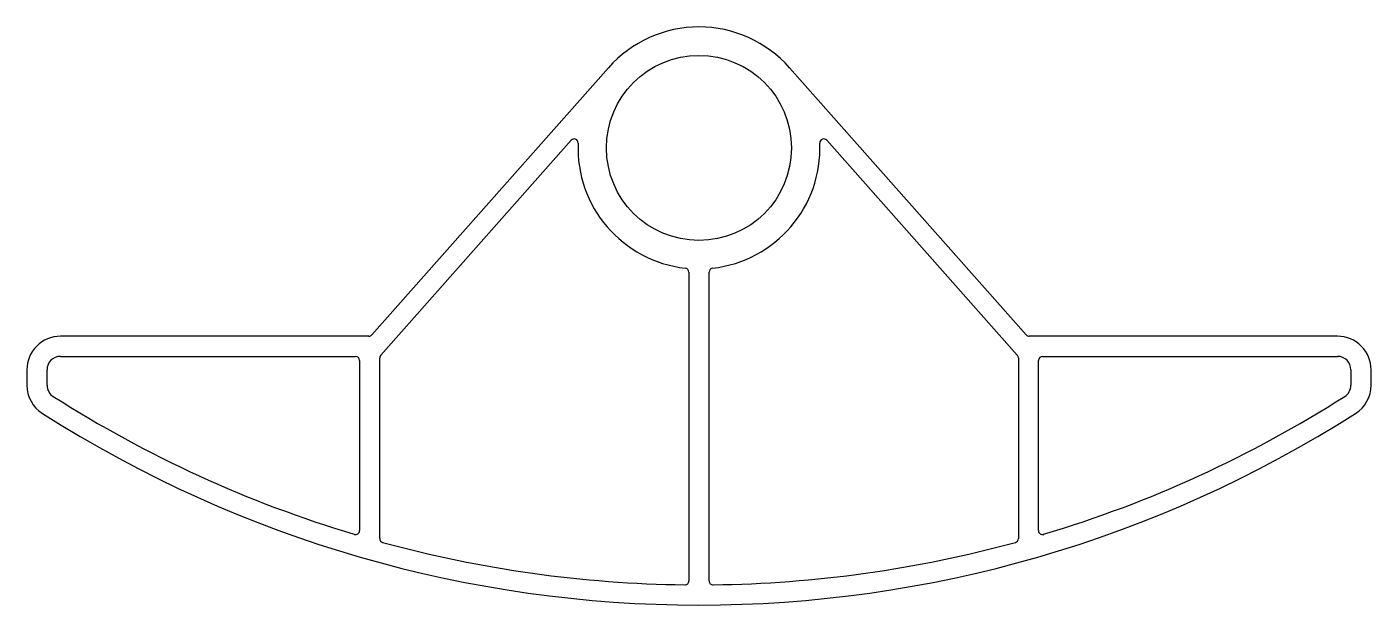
# Model space of a CAD drawing. Extents: x 1768 to 1868, y 1807 to 1850.
import ezdxf

# ---------------------------------------------------------------- set-up
doc = ezdxf.new("R2010")
doc.units = 0
doc.layers.get('0').update_dxf_attribs({"linetype": 'CONTINUOUS'})

msp = doc.modelspace()

# ---------------------------------------------------------------- linework, layer by layer
for p, q in [((1811.46, 1846.88), (1793.85, 1827.01)), ((1842.53, 1827.01), (1824.93, 1846.88)), ((1794.51, 1825.5), (1808.67, 1841.48)), ((1827.71, 1841.48), (1841.87, 1825.5)), ((1817.44, 1831.67), (1817.44, 1808.72)), ((1818.94, 1808.72), (1818.94, 1831.67)), ((1793.63, 1826.91), (1770.69, 1826.91)), ((1865.69, 1826.91), (1842.76, 1826.91)), ((1770.69, 1825.41), (1792.64, 1825.41)), ((1792.94, 1825.11), (1792.94, 1812.46)), ((1794.44, 1811.86), (1794.44, 1825.3)), ((1841.95, 1825.3), (1841.95, 1811.86)), ((1843.45, 1812.46), (1843.45, 1825.11)), ((1843.75, 1825.41), (1865.69, 1825.41)), ((1768.19, 1824.41), (1768.19, 1823.27)), ((1769.69, 1823.27), (1769.69, 1824.41)), ((1866.69, 1824.41), (1866.69, 1823.27)), ((1868.19, 1823.27), (1868.19, 1824.41))]:
    msp.add_line(p, q)
msp.add_circle((1818.19, 1840.91), 6.88)
for centre, radius, start, end in [((1818.19, 1840.91), 9, 41.5445, 138.4555), ((1808.9, 1841.28), 0.3, 357.7235, 138.4555), ((1818.19, 1840.91), 9, 177.7235, 263.5173), ((1818.19, 1840.91), 9, 276.4827, 2.2765), ((1827.48, 1841.28), 0.3, 41.5445, 182.2765), ((1817.14, 1831.67), 0.3, 0, 83.5173), ((1819.24, 1831.67), 0.3, 96.4827, 180), ((1793.63, 1827.21), 0.3, 270, 318.4555), ((1842.76, 1827.21), 0.3, 221.5445, 270), ((1770.69, 1824.41), 2.5, 90, 180), ((1865.69, 1824.41), 2.5, 0, 90), ((1770.69, 1824.41), 1, 90, 180), ((1792.64, 1825.11), 0.3, 0, 90), ((1794.74, 1825.3), 0.3, 138.4555, 180), ((1841.65, 1825.3), 0.3, 0, 41.5445), ((1843.75, 1825.11), 0.3, 90, 180), ((1865.69, 1824.41), 1, 0, 90), ((1770.69, 1823.27), 2.5, 180, 237.4704), ((1770.69, 1823.27), 1, 180, 237.4704), ((1865.69, 1823.27), 1, 302.5296, 0), ((1865.69, 1823.27), 2.5, 302.5296, 360), ((1818.19, 1897.75), 89.33, 237.4704, 253.3196), ((1818.19, 1897.75), 89.33, 286.6804, 302.5296), ((1818.19, 1897.75), 90.83, 237.4704, 302.5296), ((1792.64, 1812.46), 0.3, 253.3196, 0), ((1843.75, 1812.46), 0.3, 180, 286.6804), ((1794.74, 1811.86), 0.3, 180, 254.7253), ((1818.19, 1897.75), 89.33, 254.7253, 269.3243), ((1818.19, 1897.75), 89.33, 270.6757, 285.2747), ((1841.65, 1811.86), 0.3, 285.2747, 0), ((1817.14, 1808.72), 0.3, 269.3243, 360), ((1819.24, 1808.72), 0.3, 180, 270.6757)]:
    msp.add_arc(centre, radius, start, end)

doc.saveas('drawing.dxf')
